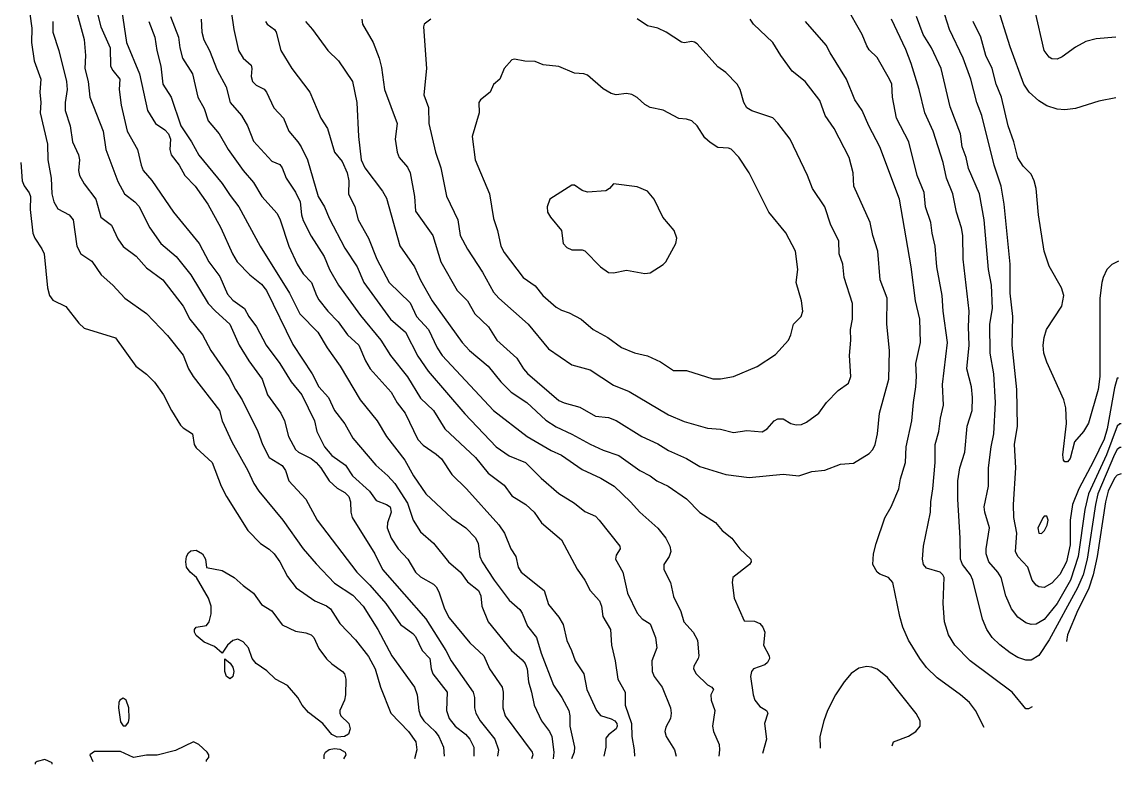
# Model space of a CAD drawing. Header units: inches. Extents: x 3311818 to 3313075, y 1372003 to 1372737.
# Drawn here: x 3312914.4 to 3313074.9, y 1372016.4 to 1372124.8 of the extents above; entities that cross this region are included whole.
import ezdxf

# ---------------------------------------------------------------- set-up
doc = ezdxf.new("R2010")
doc.units = ezdxf.units.IN
doc.header["$MEASUREMENT"] = 0

msp = doc.modelspace()

# ---------------------------------------------------------------- linework, layer by layer
for points, elevation in [([(3312944.48, 1372129.44), (3312945.29, 1372123.72), (3312946, 1372120.67), (3312946.66, 1372119.53), (3312947.81, 1372118.48), (3312947.92, 1372118), (3312947.82, 1372116.86), (3312948.02, 1372116.1), (3312948.57, 1372115.59), (3312949.72, 1372115.01), (3312950.09, 1372114.57), (3312951.17, 1372112.28), (3312952.55, 1372110.76), (3312953.32, 1372108.85), (3312954.65, 1372107.33), (3312955.13, 1372106.57), (3312956.04, 1372104.66), (3312957.64, 1372099.33), (3312958.56, 1372097.8), (3312959.24, 1372096.18), (3312961.53, 1372091.77), (3312963.3, 1372089.03), (3312964.28, 1372086.75), (3312968.2, 1372081.41), (3312970.37, 1372079.51), (3312972.2, 1372076), (3312973.67, 1372073.79), (3312979.06, 1372067.6), (3312983.64, 1372062.78), (3312985.54, 1372061.43), (3312987.92, 1372060.45), (3312990.2, 1372058.16), (3312992.78, 1372055.94), (3312995.07, 1372054.51), (3312996.6, 1372053.32), (3312998.12, 1372052.61), (3312998.7, 1372052.06), (3313001.69, 1372048.25), (3313001.76, 1372047.87), (3313001.17, 1372046.93), (3313001.06, 1372046.35), (3313002.13, 1372044.44), (3313002.83, 1372041.39), (3313004.22, 1372038.47), (3313004.98, 1372037.64), (3313006.12, 1372036.9), (3313006.93, 1372034.91), (3313007.08, 1372033.39), (3313006.37, 1372031.48), (3313006.41, 1372029.96), (3313006.71, 1372029.2), (3313007.87, 1372027.67), (3313009.11, 1372024.62), (3313009.22, 1372023.86), (3313009.12, 1372023.1), (3313008.41, 1372021.81), (3313008.25, 1372021.19), (3313008.45, 1372020.43), (3313009.67, 1372018.52), (3313009.94, 1372017.57)], 4480), ([(3312925.28, 1372126.39), (3312925.88, 1372124.1), (3312927.21, 1372121.05), (3312927.27, 1372118.38), (3312927.61, 1372117.71), (3312928.64, 1372116.48), (3312928.55, 1372114.95), (3312928.84, 1372112.67), (3312929.72, 1372108.85), (3312931.25, 1372106.19), (3312931.74, 1372103.9), (3312932.06, 1372103.14), (3312933.33, 1372101.66), (3312936.48, 1372097.04), (3312940.23, 1372092.47), (3312941.67, 1372089.8), (3312943.24, 1372087.66), (3312944.38, 1372085.05), (3312945.14, 1372084.19), (3312946.85, 1372082.94), (3312947.49, 1372081.79), (3312948.63, 1372080.27), (3312950.04, 1372077.6), (3312952.01, 1372074.93), (3312953.66, 1372072.26), (3312955.22, 1372070.36), (3312957.1, 1372066.55), (3312957.43, 1372065.02), (3312958.56, 1372062.74), (3312959.63, 1372061.47), (3312961.63, 1372060.07), (3312962.64, 1372058.54), (3312965.14, 1372056.26), (3312966.1, 1372054.91), (3312967.63, 1372054.35), (3312968.13, 1372053.97), (3312968.28, 1372053.21), (3312967.75, 1372051.68), (3312967.69, 1372050.92), (3312968.27, 1372049.4), (3312969.3, 1372047.87), (3312970.71, 1372046.35), (3312971.84, 1372044.44), (3312972.58, 1372043.79), (3312974.49, 1372042.69), (3312974.87, 1372042.33), (3312975.25, 1372041.6), (3312976.07, 1372039.11), (3312976.78, 1372037.79), (3312979.76, 1372034.15), (3312981.85, 1372032.25), (3312982.66, 1372030.34), (3312984.51, 1372027.67), (3312984.67, 1372026.91), (3312984.58, 1372024.62), (3312984.93, 1372023.48), (3312988.88, 1372018.14), (3312989, 1372017.76), (3312988.8, 1372017.19)], 4485), ([(3312928.96, 1372126.39), (3312929.61, 1372121.81), (3312931.5, 1372117.24), (3312932.67, 1372111.9), (3312933.84, 1372110), (3312935.23, 1372109.06), (3312935.75, 1372108.47), (3312936.04, 1372107.71), (3312935.96, 1372106.19), (3312936.15, 1372105.42), (3312937.32, 1372103.9), (3312938.13, 1372102.37), (3312939.65, 1372100.85), (3312941.52, 1372098.18), (3312943.38, 1372094.75), (3312945.1, 1372090.94), (3312945.81, 1372089.8), (3312947.63, 1372087.89), (3312949.33, 1372086.53), (3312950.08, 1372085.6), (3312953.91, 1372077.68), (3312956.75, 1372073.41), (3312957.74, 1372071.5), (3312959.11, 1372069.98), (3312960.01, 1372068.08), (3312961.53, 1372066.12), (3312962.67, 1372064.04), (3312966.07, 1372060.07), (3312967.82, 1372058.54), (3312968.8, 1372057.4), (3312970.68, 1372054.52), (3312971.49, 1372052.06), (3312972.58, 1372050.32), (3312974.49, 1372048.7), (3312976.68, 1372045.97), (3312978.44, 1372044.44), (3312979.44, 1372043.02), (3312981.05, 1372041.77), (3312981.39, 1372041.01), (3312981.53, 1372039.49), (3312982.47, 1372037.2), (3312985.89, 1372033.01), (3312987.45, 1372031.65), (3312987.87, 1372031.1), (3312988.17, 1372030.34), (3312988.33, 1372028.43), (3312988.81, 1372026.91), (3312989.18, 1372025), (3312990.26, 1372022.72), (3312991.41, 1372021.19), (3312991.78, 1372020.43), (3312992.07, 1372018.14), (3312991.97, 1372017.19)], 4484), ([(3313061.96, 1372024.79), (3313061.39, 1372024.51), (3313061.01, 1372024.49), (3313059, 1372026.91), (3313052.88, 1372031.48), (3313050.65, 1372033.77), (3313049.7, 1372035.29), (3313049.11, 1372037.2), (3313048.93, 1372039.87), (3313049.07, 1372043.68), (3313048.91, 1372044.06), (3313048.5, 1372044.44), (3313046.52, 1372045.02), (3313046.05, 1372045.59), (3313045.93, 1372046.35), (3313046.06, 1372048.25), (3313047.09, 1372053.21), (3313047.12, 1372054.73), (3313047.44, 1372056.64), (3313047.76, 1372060.45), (3313047.75, 1372063.12), (3313048.31, 1372065.02), (3313048.55, 1372066.93), (3313048.98, 1372068.83), (3313048.86, 1372071.88), (3313049.57, 1372077.98), (3313048.95, 1372082.56), (3313048.8, 1372084.84), (3313047.99, 1372089.03), (3313047.78, 1372092.08), (3313047.31, 1372093.99), (3313047.12, 1372095.51), (3313046.36, 1372097.8), (3313046.14, 1372099.89), (3313045.13, 1372102.37), (3313043.94, 1372107.33), (3313042.13, 1372110.76), (3313041.52, 1372113.81), (3313041.43, 1372115.71), (3313041.11, 1372116.48), (3313039.28, 1372119.64), (3313038.14, 1372120.72), (3313037.76, 1372121.31), (3313037.12, 1372122.96), (3313034.69, 1372127.15)], 4479), ([(3313074.16, 1372113.71), (3313071.68, 1372113.23), (3313068.25, 1372112.19), (3313066.72, 1372112), (3313065.58, 1372112.08), (3313064.06, 1372112.57), (3313062.91, 1372113.3), (3313061.48, 1372114.57), (3313060.7, 1372115.71), (3313058.72, 1372121.16), (3313056.73, 1372127.53)], 4484), ([(3313074.16, 1372122.58), (3313071.3, 1372122.36), (3313069.77, 1372121.96), (3313068.25, 1372121.15), (3313066.34, 1372119.7), (3313065.58, 1372119.39), (3313064.82, 1372119.44), (3313064.44, 1372119.65), (3313063.71, 1372120.67), (3313062.4, 1372126.39)], 4485), ([(3312915.49, 1372126.01), (3312915.79, 1372123.93), (3312915.73, 1372121.81), (3312916.11, 1372119.14), (3312917.09, 1372116.48), (3312916.95, 1372114.57), (3312917.09, 1372113.05), (3312917.01, 1372111.52), (3312918.08, 1372106.95), (3312918.11, 1372104.66), (3312918.63, 1372101.99), (3312918.71, 1372099.71), (3312919.01, 1372098.56), (3312919.61, 1372097.52), (3312921.25, 1372096.66), (3312921.82, 1372095.9), (3312922.34, 1372092.08), (3312922.94, 1372090.94), (3312924.56, 1372089.86), (3312925.91, 1372087.89), (3312927.64, 1372086.37), (3312929.38, 1372084.46), (3312932.56, 1372082.25), (3312935.61, 1372079.02), (3312937.9, 1372076.15), (3312938.7, 1372074.17), (3312939.34, 1372073.03), (3312943.22, 1372068.07), (3312943.58, 1372066.55), (3312945.02, 1372063.5), (3312947.35, 1372059.31), (3312948.21, 1372057.4), (3312948.95, 1372056.27), (3312952.44, 1372052.06), (3312955.43, 1372047.87), (3312957.34, 1372045.67), (3312960.01, 1372042.86), (3312962.67, 1372041.11), (3312964.2, 1372039.49), (3312966.35, 1372036.06), (3312968.39, 1372032.22), (3312971.69, 1372027.67), (3312972.09, 1372026.53), (3312972.35, 1372024.24), (3312972.59, 1372023.48), (3312973.08, 1372022.72), (3312974.7, 1372021.19), (3312975.26, 1372020.43), (3312975.94, 1372018.91), (3312976.03, 1372017.57)], 4488), ([(3312918.86, 1372124.86), (3312918.85, 1372123.34), (3312919.73, 1372120.67), (3312920.87, 1372116.1), (3312920.93, 1372114.95), (3312920.67, 1372113.05), (3312920.68, 1372111.9), (3312921.4, 1372109.62), (3312921.75, 1372107.33), (3312922.62, 1372105.42), (3312922.73, 1372104.66), (3312922.63, 1372103.14), (3312922.77, 1372102.37), (3312923.42, 1372101.16), (3312925.16, 1372098.94), (3312925.88, 1372096.28), (3312927.44, 1372095.13), (3312928.37, 1372093.16), (3312929.13, 1372092.02), (3312931.04, 1372090.6), (3312932.56, 1372088.88), (3312934.94, 1372087.13), (3312937.92, 1372083.32), (3312938.87, 1372081.41), (3312940.73, 1372079.13), (3312941.94, 1372076.84), (3312944.59, 1372073.03), (3312945.53, 1372071.12), (3312946.52, 1372069.6), (3312948.8, 1372065.02), (3312949.51, 1372063.12), (3312950.46, 1372061.21), (3312952.38, 1372060.01), (3312952.83, 1372059.31), (3312953.36, 1372057.78), (3312955.82, 1372055.11), (3312957.5, 1372052.06), (3312963.26, 1372044.44), (3312965.16, 1372042.54), (3312967.49, 1372039.87), (3312969.64, 1372036.82), (3312971.44, 1372035.48), (3312971.82, 1372035.05), (3312972.82, 1372033.01), (3312973.92, 1372031.86), (3312974.11, 1372030.34), (3312974.38, 1372029.58), (3312976.49, 1372026.91), (3312976.39, 1372024.24), (3312976.74, 1372023.1), (3312977.64, 1372021.96), (3312979.13, 1372020.81), (3312979.8, 1372020.05), (3312980.38, 1372018.91), (3312980.37, 1372017.57)], 4487), ([(3312922.4, 1372126.01), (3312923.42, 1372122.26), (3312923.63, 1372119.91), (3312923.55, 1372118), (3312924.03, 1372116.1), (3312924.27, 1372113.81), (3312926.2, 1372108.85), (3312926.62, 1372106.19), (3312928.37, 1372101.5), (3312929.32, 1372099.71), (3312930.83, 1372098.56), (3312931.42, 1372097.89), (3312933.03, 1372094.75), (3312934.66, 1372092.47), (3312936.89, 1372090.56), (3312939.03, 1372087.89), (3312941.57, 1372083.7), (3312942.61, 1372082.56), (3312944.71, 1372080.65), (3312946.07, 1372077.6), (3312947.5, 1372075.31), (3312949.46, 1372072.65), (3312950.21, 1372070.36), (3312952.19, 1372067.69), (3312952.68, 1372066.55), (3312953.29, 1372064.26), (3312954.29, 1372062.39), (3312954.73, 1372061.97), (3312956.58, 1372061.03), (3312957.34, 1372060.48), (3312958.03, 1372059.69), (3312959.22, 1372057.78), (3312960.39, 1372056.73), (3312961.53, 1372056.11), (3312962.12, 1372055.49), (3312962.36, 1372054.73), (3312962.41, 1372053.21), (3312962.61, 1372052.45), (3312965.9, 1372047.11), (3312967.02, 1372044.82), (3312973.35, 1372037.65), (3312976.26, 1372033.01), (3312977.06, 1372031.48), (3312980.28, 1372026.91), (3312980.44, 1372026.15), (3312980.45, 1372024.62), (3312980.66, 1372023.86), (3312981.28, 1372022.72), (3312983.43, 1372020.05), (3312983.95, 1372018.52), (3312983.82, 1372017.57)], 4486), ([(3312932.88, 1372124.86), (3312933.78, 1372122.57), (3312934.06, 1372120.67), (3312934.66, 1372118.38), (3312934.95, 1372115.71), (3312936.17, 1372113.81), (3312937.55, 1372109.62), (3312939.11, 1372107.33), (3312940.19, 1372105.35), (3312943.62, 1372101.23), (3312944.76, 1372099.45), (3312946.05, 1372097.8), (3312949.14, 1372092.08), (3312953.43, 1372085.22), (3312954.94, 1372082.17), (3312957.58, 1372079.51), (3312958.96, 1372077.22), (3312960.84, 1372074.55), (3312963.77, 1372069.6), (3312966.22, 1372066.55), (3312967.61, 1372064.26), (3312970.29, 1372060.83), (3312971.54, 1372058.54), (3312973.35, 1372055.88), (3312977.16, 1372052.36), (3312979.22, 1372050.92), (3312980.59, 1372049.47), (3312981.02, 1372048.63), (3312981.23, 1372046.73), (3312981.56, 1372045.97), (3312983.32, 1372043.3), (3312985.54, 1372040.35), (3312987.07, 1372039), (3312987.45, 1372038.45), (3312988.21, 1372036.55), (3312989.53, 1372034.91), (3312990.2, 1372032.63), (3312992.02, 1372027.93), (3312993.21, 1372026.15), (3312994.23, 1372024.24), (3312994.38, 1372023.48), (3312994.39, 1372021.96), (3312995.09, 1372018.91), (3312995.04, 1372018.14), (3312994.65, 1372017.19)], 4483), ([(3312936.07, 1372125.62), (3312937.23, 1372122.57), (3312937.42, 1372121.05), (3312937.82, 1372119.53), (3312939.27, 1372117.24), (3312940.03, 1372113.81), (3312940.95, 1372112.19), (3312941.57, 1372110.38), (3312943.15, 1372108.47), (3312944.48, 1372106.19), (3312946.67, 1372103.14), (3312948.19, 1372101.35), (3312949.41, 1372099.33), (3312951.62, 1372096.82), (3312952.08, 1372095.9), (3312953.36, 1372092.08), (3312954.57, 1372089.42), (3312955.43, 1372088.02), (3312956.67, 1372086.75), (3312957.36, 1372084.84), (3312957.72, 1372084.24), (3312959.03, 1372082.56), (3312960.56, 1372081.03), (3312961.9, 1372079.13), (3312963.54, 1372077.6), (3312964.54, 1372075.31), (3312965.22, 1372074.17), (3312968.31, 1372070.74), (3312969.15, 1372069.18), (3312970.33, 1372067.69), (3312972.2, 1372063.84), (3312972.96, 1372063.01), (3312974.87, 1372061.7), (3312975.63, 1372061), (3312977.16, 1372058.7), (3312979.31, 1372056.64), (3312984.02, 1372051.34), (3312984.83, 1372050.16), (3312985.79, 1372047.87), (3312986.48, 1372046.73), (3312986.85, 1372045.2), (3312987.26, 1372044.44), (3312990.64, 1372041.77), (3312991.26, 1372039.74), (3312992.78, 1372037.89), (3312993.42, 1372036.82), (3312993.93, 1372034.45), (3312994.64, 1372033.01), (3312995.17, 1372031.48), (3312996.46, 1372029.58), (3312996.86, 1372027.29), (3312998.27, 1372024.24), (3312998.88, 1372023.52), (3313000.41, 1372023.04), (3313000.96, 1372022.72), (3313001.24, 1372022.34), (3313001.31, 1372021.96), (3313001.17, 1372021.55), (3313000.03, 1372020.7), (3312999.64, 1372020.21), (3312999.65, 1372018.91), (3312999.37, 1372017.57)], 4482), ([(3312940.51, 1372125.24), (3312940.64, 1372123.34), (3312940.9, 1372122.19), (3312941.77, 1372120.67), (3312942.86, 1372117.79), (3312944.2, 1372115.33), (3312944.75, 1372113.05), (3312946.4, 1372111.14), (3312947.3, 1372109.62), (3312948.19, 1372107.42), (3312950.86, 1372104.49), (3312952, 1372104.01), (3312952.38, 1372103.53), (3312952.93, 1372101.99), (3312954.29, 1372099.93), (3312954.98, 1372098.56), (3312955.18, 1372096.66), (3312955.43, 1372095.81), (3312956.58, 1372093.52), (3312958.48, 1372090.56), (3312959.26, 1372088.65), (3312960.57, 1372086.37), (3312963.82, 1372081.95), (3312966.76, 1372078.36), (3312968.19, 1372076.08), (3312970.68, 1372072.96), (3312972.58, 1372069.87), (3312974.49, 1372068.07), (3312976.13, 1372065.4), (3312980.59, 1372061.2), (3312982.45, 1372058.93), (3312984.78, 1372057.14), (3312985.92, 1372055.58), (3312987.95, 1372054.35), (3312989.19, 1372053.21), (3312990.26, 1372051.68), (3312993.16, 1372049.17), (3312995.45, 1372044.9), (3312996.57, 1372043.3), (3312997.34, 1372041.77), (3312998.73, 1372040.25), (3312999.04, 1372039.49), (3312999.22, 1372037.96), (3313000.32, 1372036.06), (3313000.46, 1372033.77), (3313001.03, 1372031.48), (3313001.4, 1372028.82), (3313002.49, 1372026.91), (3313002.49, 1372025), (3313003.4, 1372022.34), (3313003.46, 1372020.43), (3313003.8, 1372018.52), (3313003.82, 1372017.57)], 4481), ([(3312949.94, 1372124.86), (3312950.15, 1372124.48), (3312951.24, 1372123.73), (3312951.47, 1372123.34), (3312952.19, 1372120.67), (3312953.77, 1372118), (3312956.4, 1372114.57), (3312957.99, 1372110.76), (3312958.97, 1372109.24), (3312959.99, 1372105.8), (3312961.15, 1372104.42), (3312961.87, 1372102.76), (3312962.1, 1372101.61), (3312962.04, 1372099.71), (3312962.99, 1372097.8), (3312963.45, 1372095.9), (3312964.96, 1372093.25), (3312966.18, 1372090.18), (3312967.99, 1372086.75), (3312971.06, 1372083.77), (3312971.99, 1372081.79), (3312973.74, 1372079.89), (3312975.02, 1372077.22), (3312975.75, 1372076.08), (3312983.26, 1372068.05), (3312988.14, 1372064.26), (3312991.64, 1372062.21), (3312993.16, 1372061.53), (3312996.21, 1372059.44), (3312998.93, 1372058.16), (3313000.86, 1372057.02), (3313003.27, 1372054.73), (3313004.6, 1372053.22), (3313007.27, 1372050.9), (3313008.42, 1372049.4), (3313008.98, 1372048.25), (3313009.16, 1372047.49), (3313008.92, 1372046.73), (3313008.14, 1372045.59), (3313008.1, 1372044.82), (3313009.08, 1372042.92), (3313009.55, 1372040.89), (3313010.63, 1372038.72), (3313011.07, 1372037.2), (3313012.41, 1372035.68), (3313013.04, 1372034.53), (3313013.24, 1372032.25), (3313013.16, 1372031.86), (3313012.49, 1372030.72), (3313012.47, 1372030.34), (3313012.87, 1372029.58), (3313014.51, 1372028), (3313015.14, 1372027.67), (3313015.4, 1372027.29), (3313014.97, 1372026.53), (3313015.06, 1372025.77), (3313015.56, 1372024.24), (3313015.23, 1372021.96), (3313015.37, 1372021.19), (3313016.19, 1372019.29), (3313016.28, 1372018.52), (3313016.16, 1372017.57)], 4479), ([(3312955.77, 1372124.86), (3312956.79, 1372123.72), (3312959.05, 1372120.67), (3312960.57, 1372119.14), (3312962.64, 1372116.1), (3312963.25, 1372113.05), (3312963.5, 1372108.09), (3312963.91, 1372104.66), (3312964.42, 1372103.52), (3312967.02, 1372100.09), (3312967.63, 1372099.07), (3312969.53, 1372092.11), (3312971.71, 1372089.03), (3312972.58, 1372087.09), (3312974.29, 1372084.08), (3312978.64, 1372077.98), (3312979.75, 1372076.84), (3312982.45, 1372074.55), (3312984.33, 1372072.26), (3312985.83, 1372070.74), (3312988.12, 1372069.22), (3312990.88, 1372066.66), (3312992.4, 1372065.66), (3312994.69, 1372064.63), (3312997.36, 1372063.15), (3312999.26, 1372062.27), (3313001.55, 1372061.51), (3313004.6, 1372059.3), (3313006.12, 1372058.52), (3313007.11, 1372057.78), (3313008.75, 1372057.02), (3313011.46, 1372055.18), (3313013.37, 1372053.17), (3313015.65, 1372051.69), (3313016.63, 1372050.54), (3313018.04, 1372049.4), (3313019.24, 1372047.87), (3313020.83, 1372046.35), (3313020.87, 1372045.97), (3313020.63, 1372045.59), (3313018.22, 1372043.68), (3313018.13, 1372042.92), (3313018.42, 1372040.63), (3313019.84, 1372037.33), (3313021.37, 1372037.28), (3313022.13, 1372036.94), (3313022.6, 1372036.44), (3313022.86, 1372035.68), (3313022.69, 1372033.77), (3313023.53, 1372032.25), (3313023.55, 1372031.86), (3313023.27, 1372031.24), (3313022.89, 1372030.93), (3313021.24, 1372030.34), (3313020.95, 1372029.96), (3313020.81, 1372029.2), (3313021.17, 1372026.53), (3313021.42, 1372025.77), (3313022.13, 1372024.81), (3313023.11, 1372024.24), (3313023.32, 1372023.86), (3313022.83, 1372022.34), (3313023.13, 1372020.05), (3313022.56, 1372017.95)], 4478), ([(3312963.99, 1372125.24), (3312964.08, 1372124.48), (3312965.64, 1372121.81), (3312966.54, 1372119.53), (3312966.87, 1372118.14), (3312967.29, 1372114.95), (3312969.17, 1372110), (3312968.86, 1372107.71), (3312969.16, 1372105.8), (3312969.48, 1372105.04), (3312970.68, 1372103.59), (3312971.07, 1372102.76), (3312971.69, 1372099.33), (3312971.82, 1372097.18), (3312974.38, 1372093.61), (3312975.55, 1372089.8), (3312977.91, 1372085.6), (3312979.44, 1372084.06), (3312980.49, 1372082.17), (3312982.49, 1372080.3), (3312983.72, 1372078.36), (3312986.67, 1372075.7), (3312987.61, 1372074.17), (3312988.21, 1372073.48), (3312992.78, 1372069.54), (3312993.55, 1372069.19), (3312995.83, 1372068.56), (3312998.12, 1372067.24), (3313000.03, 1372067.04), (3313001.17, 1372066.58), (3313004.89, 1372064.26), (3313007.27, 1372063.19), (3313008.79, 1372062.22), (3313011.46, 1372061.03), (3313013.37, 1372059.9), (3313017.18, 1372058.71), (3313020.61, 1372058.26), (3313025.56, 1372058.78), (3313027.85, 1372058.51)], 4477), ([(3312974.06, 1372125.24), (3312973.12, 1372124.48), (3312972.99, 1372124.1), (3312973.44, 1372118), (3312973.05, 1372114.19), (3312973.73, 1372112.34), (3312973.77, 1372110), (3312974.78, 1372105.8), (3312975.56, 1372103.52), (3312976.39, 1372099.38), (3312978.03, 1372095.9), (3312978.37, 1372093.61), (3312979.44, 1372091.61), (3312981.64, 1372088.27), (3312983.26, 1372085.34), (3312984.02, 1372084.49), (3312988.28, 1372080.65), (3312991.26, 1372077.07), (3312994.69, 1372074.72), (3312997.36, 1372074), (3313000.79, 1372071.76), (3313003.07, 1372070.82), (3313008.79, 1372067.45), (3313011.08, 1372066.44), (3313014.51, 1372065.5), (3313016.41, 1372065.35), (3313018.32, 1372064.85), (3313020.23, 1372065.12), (3313022.51, 1372064.96)], 4476), ([(3313022.51, 1372064.96), (3313023.24, 1372065.4), (3313024.25, 1372066.55), (3313024.8, 1372066.84), (3313025.56, 1372066.84), (3313026.7, 1372066.16), (3313027.47, 1372065.96), (3313028.23, 1372066.01), (3313028.99, 1372066.35), (3313030.77, 1372067.69), (3313031.89, 1372069.22), (3313033.57, 1372070.97), (3313035.09, 1372072.08), (3313035.43, 1372073.03), (3313035.24, 1372076.08), (3313035.44, 1372078.36), (3313035.39, 1372079.89), (3313035.68, 1372081.41), (3313035.7, 1372083.7), (3313034.48, 1372087.51), (3313034.28, 1372089.42), (3313033.76, 1372090.94), (3313033.67, 1372092.85), (3313032.5, 1372095.13), (3313031.63, 1372097.8), (3313029.82, 1372100.47), (3313029.12, 1372102.37), (3313026.58, 1372107.71), (3313024.8, 1372110.02), (3313024.04, 1372110.79), (3313020.99, 1372111.84), (3313020.27, 1372112.28), (3313019.79, 1372113.05), (3313019.29, 1372114.95), (3313018.83, 1372115.71), (3313017.18, 1372117.45), (3313016.03, 1372118.27), (3313012.98, 1372121.61), (3313012.6, 1372121.86), (3313012.22, 1372121.96), (3313011.08, 1372121.78), (3313010.7, 1372121.86), (3313008.48, 1372123.34), (3313007.27, 1372123.91), (3313005.74, 1372124.24), (3313004.22, 1372125.27)], 4476), ([(3313027.85, 1372058.51), (3313029.75, 1372059.16), (3313031.66, 1372059.36), (3313033.95, 1372060.21), (3313035.85, 1372060.37), (3313038.14, 1372061.77), (3313038.65, 1372062.36), (3313039, 1372063.12), (3313039.35, 1372064.64), (3313039.62, 1372067.69), (3313041.02, 1372072.65), (3313041.11, 1372076.84), (3313040.68, 1372080.65), (3313040.73, 1372084.46), (3313039.71, 1372087.13), (3313039.41, 1372091.32), (3313038.68, 1372093.61), (3313038.28, 1372095.51), (3313035.88, 1372100.85), (3313035.77, 1372102.76), (3313035.22, 1372105.04), (3313033, 1372109.24), (3313031.7, 1372111.14), (3313030.9, 1372113.35), (3313028.75, 1372116.1), (3313026.89, 1372117.62), (3313025.22, 1372119.91), (3313024.07, 1372121.81), (3313021.22, 1372124.48), (3313020.74, 1372125.24)], 4477), ([(3313054.93, 1372021.76), (3313053.67, 1372024.24), (3313052.77, 1372025.39), (3313051.47, 1372026.53), (3313048.05, 1372029.01), (3313046.52, 1372030.52), (3313045.51, 1372031.86), (3313043.88, 1372034.53), (3313043.03, 1372036.44), (3313042.59, 1372037.96), (3313041.57, 1372042.93), (3313040.96, 1372043.68), (3313039.66, 1372044.17), (3313039.28, 1372044.46), (3313038.68, 1372045.59), (3313038.78, 1372047.11), (3313039.13, 1372048.63), (3313040.43, 1372052.38), (3313041.36, 1372053.97), (3313042.44, 1372056.64), (3313042.71, 1372058.06), (3313043.44, 1372060.45), (3313043.52, 1372062.74), (3313044.38, 1372066.55), (3313044.58, 1372069.22), (3313044.95, 1372071.5), (3313045.05, 1372073.03), (3313044.93, 1372074.93), (3313045.63, 1372077.98), (3313045.51, 1372081.41), (3313044.88, 1372084.08), (3313044.27, 1372089.03), (3313042.57, 1372098.94), (3313039.66, 1372106.57), (3313038.08, 1372109.62), (3313037.11, 1372111.9), (3313036.01, 1372113.43), (3313034.82, 1372116.48), (3313032.43, 1372120.29), (3313031.86, 1372121.43), (3313028.84, 1372124.86)], 4478), ([(3313074.92, 1372062.68), (3313074.73, 1372062.68), (3313074.35, 1372062.35), (3313073.97, 1372061.63), (3313071.54, 1372055.88), (3313071.18, 1372054.35), (3313069.98, 1372046.35), (3313069.37, 1372044.06), (3313068.55, 1372042.16), (3313064.44, 1372034.59), (3313062.91, 1372032.29), (3313061.77, 1372031.61), (3313061.01, 1372031.6), (3313059.86, 1372031.99), (3313058.72, 1372032.65), (3313057.2, 1372033.82), (3313056.11, 1372034.91), (3313055.32, 1372036.06), (3313054.7, 1372037.58), (3313053.26, 1372043.3), (3313052.91, 1372044.06), (3313051.74, 1372045.59), (3313051.46, 1372046.35), (3313051.44, 1372049.4), (3313051.06, 1372055.11), (3313051.1, 1372057.78), (3313051.38, 1372059.69), (3313052.11, 1372061.97), (3313052.43, 1372065.79), (3313053.15, 1372068.07), (3313053.24, 1372069.98), (3313053.07, 1372071.5), (3313052.37, 1372074.17), (3313052.75, 1372077.6), (3313052.64, 1372080.27), (3313052.74, 1372082.56), (3313051.87, 1372090.18), (3313051.8, 1372093.61), (3313051.63, 1372094.75), (3313050.89, 1372097.04), (3313050.35, 1372099.71), (3313049.41, 1372101.99), (3313048.95, 1372104.28), (3313047.49, 1372108.85), (3313046.26, 1372111.52), (3313045.43, 1372114.95), (3313044.24, 1372118.76), (3313043.47, 1372120.79), (3313041.37, 1372125.24)], 4480), ([(3313074.92, 1372066.13), (3313074.73, 1372066.13), (3313074.34, 1372065.79), (3313072.82, 1372061.59), (3313070.17, 1372055.88), (3313069.61, 1372053.59), (3313068.64, 1372046.73), (3313067.53, 1372043.3), (3313065.58, 1372039.88), (3313063.68, 1372037.54), (3313062.53, 1372036.84), (3313061.77, 1372036.8), (3313061.01, 1372037.05), (3313059.86, 1372037.88), (3313058.93, 1372039.11), (3313058.1, 1372041.01), (3313057.39, 1372043.68), (3313056.94, 1372044.44), (3313055.63, 1372045.97), (3313055.22, 1372047.11), (3313055.21, 1372047.87), (3313055.69, 1372050.92), (3313055, 1372053.21), (3313054.94, 1372053.97), (3313055.56, 1372057.02), (3313055.54, 1372059.69), (3313055.94, 1372062.74), (3313056.36, 1372064.64), (3313056.58, 1372069.22), (3313056.34, 1372073.41), (3313055.8, 1372076.46), (3313055.73, 1372080.65), (3313056.14, 1372082.94), (3313055.99, 1372086.37), (3313055.56, 1372088.65), (3313054.94, 1372095.9), (3313054.22, 1372099.71), (3313052.62, 1372103.4), (3313052.28, 1372105.04), (3313051.69, 1372106.57), (3313051.49, 1372108.47), (3313049.95, 1372112.43), (3313048.65, 1372118), (3313047.24, 1372121.05), (3313046, 1372122.96), (3313045.04, 1372125.62)], 4481), ([(3313074.54, 1372072.79), (3313074.35, 1372072.79), (3313073.97, 1372071.36), (3313072.9, 1372065.4), (3313072.44, 1372063.89), (3313070.92, 1372060.65), (3313068.77, 1372056.64), (3313067.83, 1372054.35), (3313067.51, 1372052.06), (3313067.49, 1372048.43), (3313066.94, 1372045.97), (3313065.96, 1372044.11), (3313064.82, 1372042.84), (3313063.68, 1372042.19), (3313062.91, 1372042.29), (3313062.53, 1372042.54), (3313061.94, 1372043.3), (3313061.32, 1372045.2), (3313059.82, 1372046.73), (3313059.49, 1372047.49), (3313059.69, 1372050.16), (3313059.24, 1372052.45), (3313059.21, 1372054.35), (3313059.53, 1372059.69), (3313059.38, 1372063.12), (3313059.78, 1372065.79), (3313059.72, 1372071.12), (3313059.02, 1372077.6), (3313059.12, 1372081.79), (3313058.74, 1372085.22), (3313058.74, 1372089.42), (3313057.86, 1372098.18), (3313057.42, 1372100.85), (3313056.4, 1372103.9), (3313054.57, 1372111.14), (3313053.83, 1372113.05), (3313052.99, 1372116.48), (3313051.84, 1372119.53), (3313049.87, 1372123.72), (3313049.19, 1372125.88)], 4482), ([(3313074.54, 1372089.87), (3313073.58, 1372089.37), (3313072.86, 1372088.65), (3313072.29, 1372087.51), (3313072.1, 1372086.75), (3313071.82, 1372084.46), (3313071.83, 1372073.03), (3313071.58, 1372071.12), (3313070.15, 1372066.22), (3313069.42, 1372065.02), (3313068.12, 1372063.5), (3313067.49, 1372061.04), (3313067.11, 1372060.57), (3313066.72, 1372060.56), (3313066.53, 1372060.83), (3313066.41, 1372061.59), (3313066.97, 1372066.17), (3313066.87, 1372068.45), (3313066.57, 1372069.6), (3313064.06, 1372075.11), (3313063.66, 1372076.46), (3313063.56, 1372077.6), (3313063.69, 1372078.74), (3313064.04, 1372079.89), (3313066.29, 1372083.32), (3313066.54, 1372084.84), (3313066.23, 1372085.99), (3313064.44, 1372089.13), (3313063.68, 1372091.32), (3313062.87, 1372096.66), (3313062.5, 1372100.47), (3313062.23, 1372101.61), (3313061.77, 1372102.57), (3313060.63, 1372103.73), (3313059.86, 1372104.97), (3313059.26, 1372107.33), (3313058.41, 1372109.62), (3313057.44, 1372113.81), (3313056.67, 1372115.71), (3313056.08, 1372118), (3313055.16, 1372119.91), (3313054.45, 1372122.57), (3313053.31, 1372124.86)], 4483), ([(3313018.32, 1372073.01), (3313021.75, 1372074.51), (3313024.42, 1372076.24), (3313026.32, 1372078.36), (3313026.7, 1372079.13), (3313027.09, 1372080.65), (3313028.19, 1372081.79), (3313028.41, 1372082.56), (3313028.26, 1372084.08), (3313027.46, 1372086.75), (3313027.68, 1372088.65), (3313027.36, 1372091.32), (3313025.94, 1372094.01), (3313023.45, 1372097.04), (3313020.58, 1372102.76), (3313019.08, 1372105.06), (3313017.94, 1372106.22), (3313017.56, 1372106.38), (3313016.03, 1372106.49), (3313014.89, 1372107.22), (3313014.13, 1372107.91), (3313013.01, 1372109.62), (3313012.22, 1372110.37), (3313011.46, 1372110.63), (3313010.32, 1372110.7), (3313008.03, 1372111.95), (3313006.12, 1372112.32), (3313005.36, 1372112.76), (3313004.22, 1372113.79), (3313003.46, 1372114.21), (3313002.69, 1372114.38), (3313001.17, 1372114.19), (3313000.41, 1372114.35), (3312999.26, 1372115.04), (3312996.98, 1372117.05), (3312996.46, 1372117.24), (3312995.07, 1372117.34), (3312992.78, 1372118.31), (3312990.5, 1372118.54), (3312989.35, 1372119.05), (3312987.83, 1372119.09), (3312986.3, 1372119.4), (3312985.92, 1372119.26), (3312984.78, 1372118.01), (3312984.17, 1372116.48), (3312983.26, 1372115.67), (3312982.73, 1372114.57), (3312981.35, 1372113.45), (3312981.12, 1372113.05), (3312981.16, 1372111.52), (3312980.1, 1372108.09), (3312980.58, 1372104.66), (3312982.63, 1372099.71), (3312983.26, 1372096.12), (3312983.82, 1372094.37), (3312984.32, 1372092.08), (3312984.78, 1372091.15), (3312987.59, 1372087.51), (3312989.35, 1372086.29), (3312990.43, 1372084.84), (3312992.4, 1372083.18), (3312993.16, 1372082.7), (3312994.31, 1372082.33), (3312996.03, 1372081.41), (3312997.8, 1372079.89), (3312999.92, 1372078.74), (3313001.93, 1372077.25), (3313003.84, 1372076.51), (3313005.74, 1372076.04), (3313007.65, 1372075.15), (3313009.55, 1372073.92), (3313011.46, 1372073.89), (3313015.27, 1372072.68), (3313016.41, 1372072.7), (3313018.32, 1372073.01)], 4475), ([(3312914.19, 1372104.28), (3312914.4, 1372101.61), (3312914.65, 1372100.9), (3312915.41, 1372099.85), (3312915.58, 1372099.33), (3312915.55, 1372097.42), (3312915.96, 1372093.99), (3312916.24, 1372093.23), (3312917.26, 1372091.7), (3312917.58, 1372090.94), (3312918.09, 1372085.99), (3312918.36, 1372084.84), (3312918.84, 1372084.19), (3312920.75, 1372083.27), (3312922.65, 1372080.81), (3312923.42, 1372080.1), (3312927.99, 1372078.69), (3312930.96, 1372074.55), (3312932.56, 1372073.39), (3312933.71, 1372072.21), (3312935.04, 1372070.36), (3312936.21, 1372068.07), (3312937.52, 1372065.94), (3312937.9, 1372065.53), (3312939.24, 1372064.64), (3312939.51, 1372063.12), (3312939.81, 1372062.6), (3312942.15, 1372060.45), (3312943.47, 1372057.02), (3312944.23, 1372055.49), (3312947.36, 1372050.54), (3312949.21, 1372048.63), (3312950.48, 1372047.79), (3312951.21, 1372047.11), (3312952.04, 1372045.97), (3312953.15, 1372043.84), (3312954.41, 1372042.16), (3312957.15, 1372040.25), (3312958.86, 1372039.52), (3312959.41, 1372039.11), (3312960.77, 1372036.96), (3312963.06, 1372034.57), (3312964.96, 1372032.12), (3312965.97, 1372030.34), (3312966.72, 1372027.67), (3312968.26, 1372023.86), (3312970.84, 1372021.19), (3312971.88, 1372019.67), (3312972.05, 1372018.52), (3312971.7, 1372017.19)], 4489), ([(3313006.12, 1372088.15), (3313008.03, 1372089.39), (3313008.4, 1372089.8), (3313009.89, 1372092.47), (3313010, 1372093.23), (3313009.62, 1372094.37), (3313008, 1372096.28), (3313006.7, 1372098.94), (3313005.74, 1372100.08), (3313004.22, 1372100.72), (3313000.79, 1372101.19), (3313000.17, 1372100.47), (3312999.64, 1372100.13), (3312996.98, 1372099.95), (3312996.21, 1372100.2), (3312995.07, 1372100.98), (3312994.69, 1372100.99), (3312991.47, 1372098.94), (3312991.06, 1372097.8), (3312991.15, 1372097.04), (3312991.57, 1372096.28), (3312993.18, 1372094.37), (3312993.4, 1372092.47), (3312993.93, 1372091.86), (3312994.69, 1372091.55), (3312996.21, 1372091.53), (3312996.6, 1372091.39), (3312998.87, 1372089.03), (3313000.03, 1372088.24), (3313000.79, 1372088.19), (3313002.69, 1372088.55), (3313005.36, 1372088.08), (3313006.12, 1372088.15)], 4474), ([(3313074.92, 1372058.82), (3313074.35, 1372058.62), (3313073.97, 1372058.18), (3313073.02, 1372056.26), (3313072.66, 1372054.73), (3313071.43, 1372046.73), (3313070.87, 1372044.06), (3313070.15, 1372041.99), (3313068.63, 1372038.9), (3313067.11, 1372035.3), (3313066.95, 1372034.34)], 4479), ([(3313063.29, 1372050.09), (3313063.76, 1372050.54), (3313064.12, 1372051.3), (3313064.26, 1372052.06), (3313064.06, 1372052.62), (3313063.68, 1372052.61), (3313063.54, 1372052.45), (3313062.78, 1372050.92), (3313062.89, 1372050.16), (3313063.29, 1372050.09)], 4482), ([(3312961.45, 1372020.43), (3312960.39, 1372020.36), (3312959.63, 1372020.76), (3312958.29, 1372022.34), (3312956.19, 1372023.94), (3312955.29, 1372025), (3312954.67, 1372026.15), (3312953.15, 1372027.9), (3312951.37, 1372028.82), (3312950.1, 1372030.05), (3312948.57, 1372031.11), (3312947.98, 1372031.86), (3312947.43, 1372033.39), (3312946.67, 1372034.28), (3312945.9, 1372034.67), (3312945.14, 1372034.46), (3312944.4, 1372033.77), (3312943.62, 1372032.63), (3312942.47, 1372033.61), (3312940.95, 1372034.25), (3312939.81, 1372035.2), (3312939.56, 1372035.68), (3312939.56, 1372036.06), (3312939.81, 1372036.43), (3312941.33, 1372036.68), (3312941.71, 1372037.2), (3312941.97, 1372038.34), (3312941.98, 1372039.49), (3312941.61, 1372040.63), (3312939.84, 1372043.68), (3312938.9, 1372044.44), (3312938.41, 1372045.2), (3312938.28, 1372045.97), (3312938.4, 1372046.73), (3312938.66, 1372047.25), (3312939.04, 1372047.59), (3312939.81, 1372047.65), (3312940.7, 1372047.11), (3312941.15, 1372046.35), (3312941.33, 1372045.12), (3312943.62, 1372044.7), (3312945.36, 1372043.68), (3312946.67, 1372042.49), (3312948.16, 1372041.39), (3312949.33, 1372039.74), (3312950.86, 1372038.79), (3312952.38, 1372036.76), (3312954.29, 1372035.83), (3312955.81, 1372035.61), (3312956.58, 1372035.32), (3312956.97, 1372034.91), (3312957.72, 1372033.28), (3312958.86, 1372031.8), (3312959.63, 1372031.06), (3312961.19, 1372029.96), (3312961.46, 1372029.58), (3312961.66, 1372028.82), (3312961.64, 1372026.53), (3312961.49, 1372025.77), (3312960.8, 1372024.24), (3312960.79, 1372023.86), (3312960.95, 1372023.48), (3312962.08, 1372022.34), (3312962.32, 1372021.57), (3312962.05, 1372020.81), (3312961.45, 1372020.43)], 4490), ([(3312945.17, 1372029.2), (3312944.76, 1372028.86), (3312944.21, 1372029.2), (3312943.97, 1372029.96), (3312944, 1372031.8), (3312944.76, 1372031.15), (3312945.14, 1372030.59), (3312945.32, 1372029.96), (3312945.17, 1372029.2)], 4490), ([(3313041.48, 1372019.1), (3313041.66, 1372019.67), (3313043.86, 1372020.52), (3313044.96, 1372021.19), (3313045.56, 1372021.96), (3313045.59, 1372022.72), (3313045, 1372023.81), (3313040.81, 1372029.08), (3313039.28, 1372030.29), (3313038.52, 1372030.59), (3313037.76, 1372030.67), (3313036.61, 1372030.41), (3313035.47, 1372029.63), (3313034.46, 1372028.43), (3313033.21, 1372026.53), (3313032.05, 1372024.24), (3313031.49, 1372022.72), (3313030.93, 1372020.43), (3313030.95, 1372018.72)], 4477), ([(3312929.52, 1372022), (3312929.9, 1372022.52), (3312930.03, 1372023.1), (3312929.96, 1372024.62), (3312929.58, 1372025.77), (3312929.13, 1372026.03), (3312928.65, 1372025.77), (3312928.48, 1372025.39), (3312928.45, 1372024.62), (3312928.75, 1372022.59), (3312929.13, 1372022), (3312929.52, 1372022)], 4489), ([(3312941.32, 1372016.81), (3312941.32, 1372017), (3312941.65, 1372017.38), (3312941.63, 1372017.76), (3312941.39, 1372018.14), (3312940.19, 1372019.3), (3312939.42, 1372019.68), (3312936.76, 1372018.4), (3312934.09, 1372017.72), (3312932.56, 1372017.74), (3312930.66, 1372017.4), (3312928.75, 1372018.28), (3312924.94, 1372018.24), (3312924.24, 1372017.76), (3312924.7, 1372016.81)], 4489), ([(3312958.51, 1372017.19), (3312958.49, 1372017.76), (3312958.68, 1372018.14), (3312959.24, 1372018.53), (3312960.01, 1372018.7), (3312960.77, 1372018.62), (3312961.58, 1372018.14), (3312961.66, 1372017.76), (3312961.33, 1372017.19)], 4490), ([(3312918.77, 1372016.43), (3312918.77, 1372016.62), (3312917.7, 1372017.1), (3312916.56, 1372016.8), (3312916.29, 1372016.62), (3312916.29, 1372016.43)], 4489)]:
    msp.add_lwpolyline(points, dxfattribs=dict(elevation=elevation))

doc.saveas('drawing.dxf')
